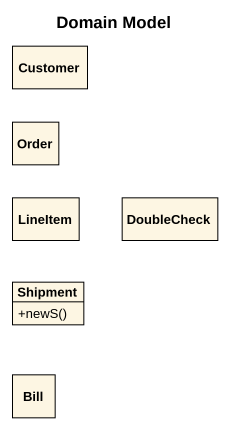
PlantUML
@startuml
title Domain Model
hide circle
hide empty members
skinparam classAttributeIconSize 0
class Customer
class Order
class LineItem
class DoubleCheck
class Shipment {
  +newS()
}
class Bill
@enduml
